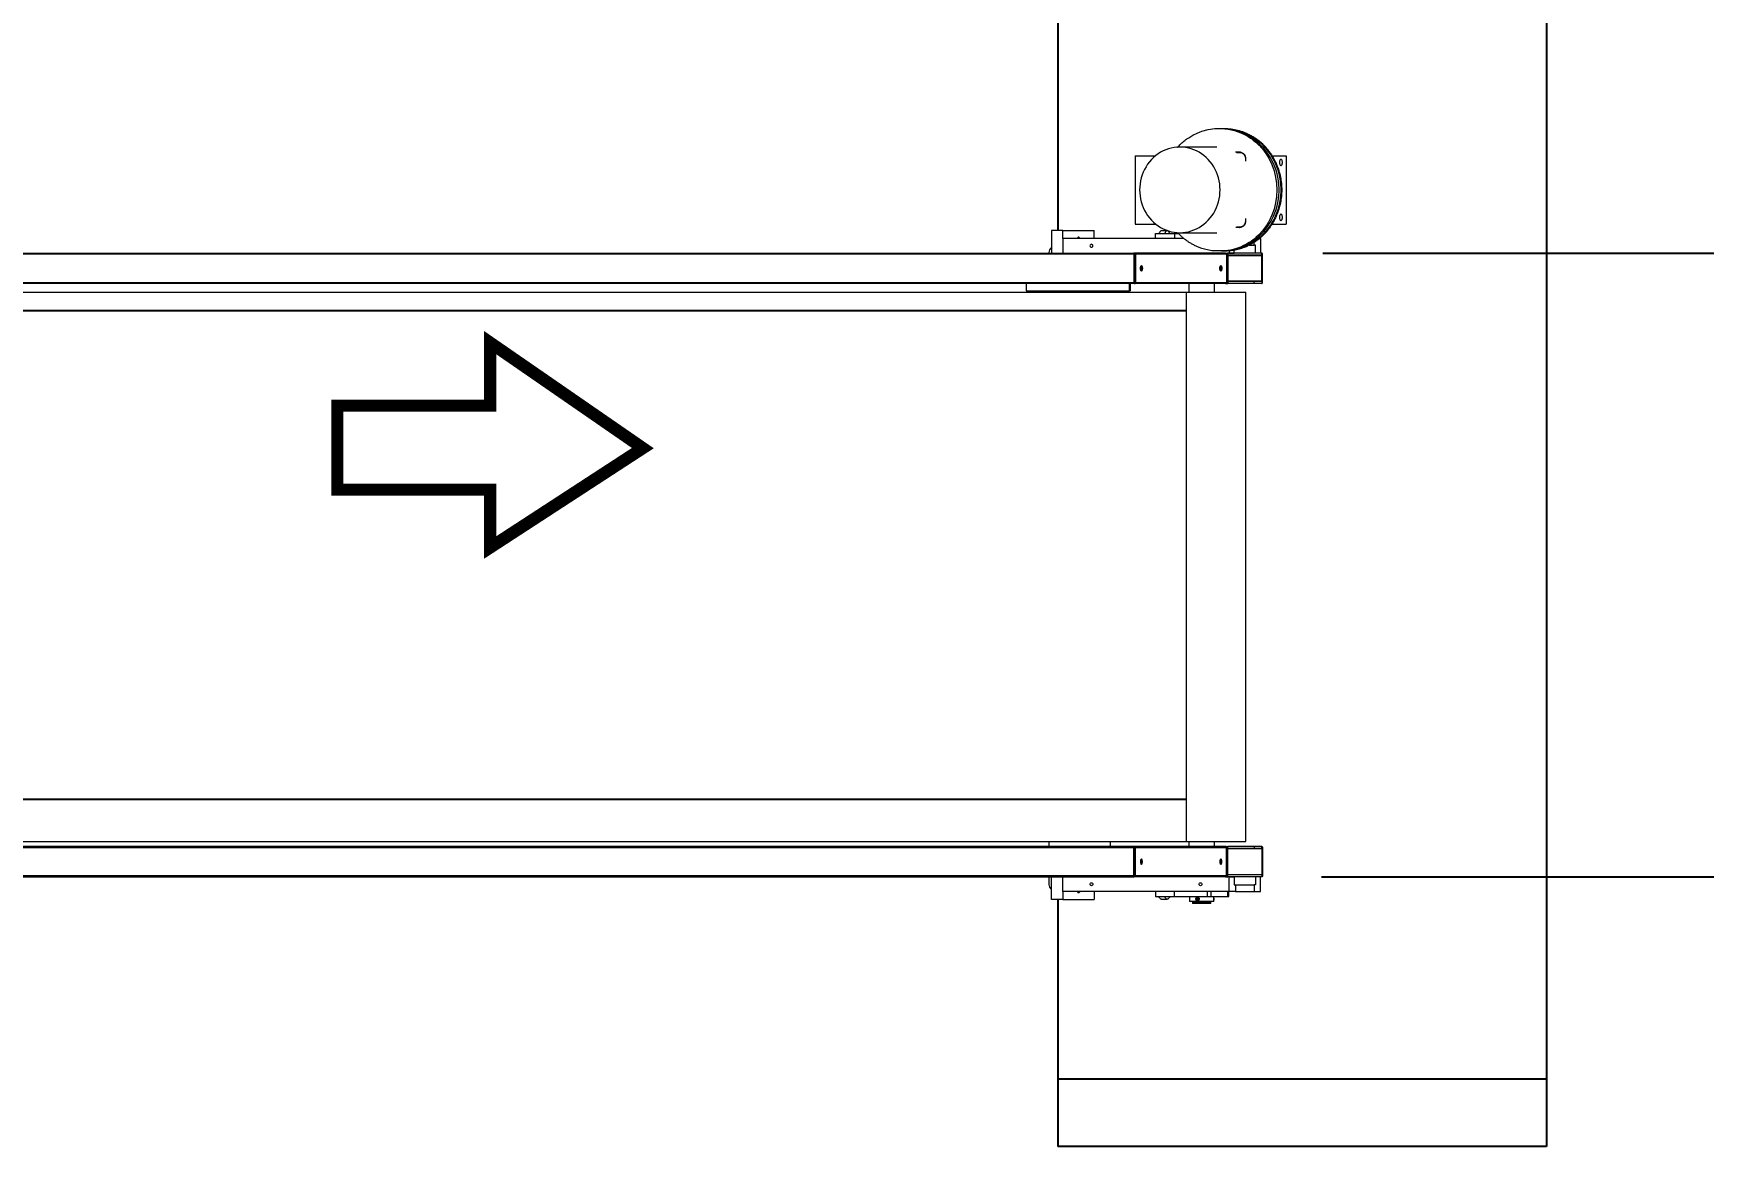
# Model space of a CAD drawing. Extents: x -2187 to 96136, y -11110 to 52208.
# Drawn here: x 56143 to 58876, y 19976 to 21799 of the extents above; entities that cross this region are included whole.
import ezdxf

# ---------------------------------------------------------------- set-up
doc = ezdxf.new("R2010")
doc.units = 0
doc.header["$LTSCALE"] = 1000
doc.header["$MEASUREMENT"] = 0
doc.linetypes.add('ACAD_ISO02W100', pattern=[15, 12, -3])
doc.layers.add('DIM_SYMB', color=3, linetype='Continuous')
doc.layers.add('设备型号', color=7, linetype='Continuous')
doc.styles.add('HZHT', font='hztxt_e.shx', dxfattribs={"width": 1.5, "bigfont": 'hztxt.shx'})
doc.dimstyles.new('75', dxfattribs={"dimscale": 100, "dimtxt": 3, "dimasz": 1, "dimexe": 1, "dimexo": 1, "dimgap": 0.2, "dimtad": 1, "dimdec": 0, "dimrnd": 10, "dimzin": 0, "dimdsep": 46, "dimtxsty": 'HZHT', "dimblk1": 'ARCHTICK', "dimblk2": 'ARCHTICK', "dimsah": 1, "dimcen": 1, "dimdle": 0.5, "dimclrd": 1, "dimclre": 1, "dimadec": 0, "dimazin": 0, "dimtfac": 1, "dimtdec": 0, "dimtix": 1, "dimtmove": 2, "dimatfit": 3, "dimfxl": 0, "dimtolj": 1, "dimtzin": 0, "dimarcsym": 0})

# ---------------------------------------------------------------- blocks, each defined once
blk = doc.blocks.new('_ArchTick')
at = {"color": 0, "linetype": 'ByBlock', "const_width": 0.4}
blk.add_lwpolyline([(-0.5, -0.5), (0.5, 0.5)], dxfattribs=at)
blk = doc.blocks.new('*D134')
at = {"color": 1, "linetype": 'ACAD_ISO02W100', "lineweight": -2, "ltscale": 750}
for p, q in [((60496, 20367.7), (60496, 21489.3)), ((58253.3, 21439.3), (60596, 21439.3)), ((58251, 20417.7), (60596, 20417.7))]:
    blk.add_line(p, q, dxfattribs=at)
at = {"layer": 'Defpoints', "color": 0, "linetype": 'ACAD_ISO02W100', "ltscale": 750}
for p in [(58153.3, 21439.3), (60496, 21439.3), (58151, 20417.7)]:
    blk.add_point(p, dxfattribs=at)
at = {"color": 1, "linetype": 'ACAD_ISO02W100', "lineweight": -2, "ltscale": 750, "xscale": 100, "yscale": 100, "zscale": 100}
for p, rotation in [((60496, 21439.3), 90), ((60496, 20417.7), 270)]:
    blk.add_blockref('_ArchTick', p, dxfattribs=dict(at, rotation=rotation))
at = {"color": 0, "linetype": 'ACAD_ISO02W100', "ltscale": 750, "insert": (60277.5, 20928.5), "char_height": 300, "attachment_point": 5, "rotation": 90, "style": 'HZHT'}
blk.add_mtext('\\A1;{\\fSimSun|b0|i0|c134|p2;1000}', dxfattribs=at)

msp = doc.modelspace()

# ---------------------------------------------------------------- linework, layer by layer
at = {"color": 7, "linetype": 'Continuous', "lineweight": 15}
for p, q in [((57945.716, 21598.784), (57945.716, 21486.784)), ((57945.716, 21598.784), (57979.517, 21598.784)), ((58079.635, 21612.867), (58019.112, 21612.867)), ((58169.781, 21598.784), (58193.08, 21598.784)), ((58193.08, 21598.784), (58193.08, 21486.784)), ((57945.716, 21486.784), (57979.517, 21486.784)), ((58169.868, 21486.784), (58193.08, 21486.784)), ((57827.657, 21476.284), (57808.863, 21476.284)), ((57808.863, 21476.284), (57808.863, 21439.284)), ((58025.491, 21463.284), (57827.407, 21463.284)), ((57827.407, 21463.284), (57827.407, 21439.284)), ((57827.657, 21463.284), (57827.657, 21476.284)), ((57827.657, 21476.284), (57878.618, 21476.284)), ((57878.618, 21463.284), (57878.618, 21476.284)), ((57979.478, 21463.284), (57979.478, 21471.284)), ((57979.478, 21471.284), (58010.609, 21471.284)), ((57998.451, 21475.784), (57989.054, 21475.784)), ((58010.609, 21471.284), (58010.609, 21463.284)), ((58010.609, 21471.284), (58017.018, 21471.284)), ((58019.112, 21472.702), (58079.661, 21472.702)), ((58149.561, 21463.284), (58150.981, 21463.284)), ((58150.981, 21463.284), (58150.981, 21439.284)), ((57943.866, 21437.384), (52014.186, 21437.384)), ((52014.699, 21439.284), (57944.14, 21439.284)), ((57804.855, 21440.184), (57804.855, 21439.284)), ((57944.379, 21437.384), (57943.866, 21437.384)), ((57943.866, 21437.384), (57943.866, 21391.184)), ((57944.14, 21439.284), (57944.14, 21438.359)), ((57945.046, 21439.284), (57944.14, 21439.284)), ((57945.046, 21437.784), (57944.192, 21437.784)), ((57944.379, 21391.184), (57944.379, 21437.384)), ((57945.046, 21439.284), (57945.046, 21437.784)), ((58093.752, 21439.284), (57945.046, 21439.284)), ((57945.285, 21437.384), (57946.695, 21437.384)), ((57945.285, 21391.184), (57945.285, 21437.384)), ((58095.674, 21437.384), (57946.695, 21437.384)), ((57946.695, 21437.384), (57946.695, 21391.184)), ((58093.752, 21439.284), (58097.728, 21439.284)), ((58095.674, 21437.384), (58095.674, 21391.184)), ((58096.429, 21435.484), (58096.429, 21389.284)), ((58097.591, 21435.484), (58096.429, 21435.484)), ((58097.591, 21435.484), (58097.591, 21389.284)), ((58097.728, 21439.284), (58097.728, 21435.884)), ((58153.272, 21439.284), (58097.728, 21439.284)), ((58153.272, 21435.884), (58097.728, 21435.884)), ((58099.918, 21442.784), (58099.918, 21439.284)), ((58099.918, 21439.284), (58107.785, 21439.284)), ((58107.785, 21439.284), (58107.785, 21443.831)), ((58132.686, 21452.284), (58140.72, 21452.284)), ((58140.72, 21452.284), (58140.72, 21456.845)), ((58143.114, 21452.284), (58140.72, 21452.284)), ((58143.114, 21439.284), (58143.114, 21452.284)), ((58150.981, 21439.284), (58143.114, 21439.284)), ((58153.272, 21435.884), (58153.272, 21439.284)), ((58154.572, 21435.484), (58153.409, 21435.484)), ((58153.409, 21393.084), (58153.409, 21435.484)), ((58154.572, 21393.084), (58154.572, 21435.484)), ((52014.186, 21391.184), (57943.866, 21391.184)), ((57944.804, 21389.284), (52014.526, 21389.284)), ((52073.454, 21375.484), (58030.207, 21375.484)), ((57767.436, 21389.284), (57767.436, 21377.684)), ((57767.436, 21377.684), (57936.581, 21377.684)), ((57804.855, 21377.684), (57804.855, 21375.484)), ((57904.855, 21377.684), (57904.855, 21375.484)), ((57936.581, 21377.684), (57936.581, 21389.284)), ((57938.291, 21377.684), (57936.581, 21377.684)), ((57938.291, 21377.684), (57938.291, 21389.284)), ((57943.866, 21391.184), (57944.379, 21391.184)), ((57944.804, 21390.784), (57944.804, 21389.284)), ((58093.993, 21389.284), (57944.804, 21389.284)), ((57946.695, 21391.184), (57945.285, 21391.184)), ((57946.695, 21391.184), (58095.674, 21391.184)), ((58030.207, 20475.484), (58030.207, 21375.484)), ((58030.207, 21375.484), (58126.833, 21375.484)), ((58033.833, 21389.284), (58033.833, 21375.484)), ((58075.833, 21375.484), (58075.833, 21389.284)), ((58093.993, 21389.284), (58096.429, 21389.284)), ((58096.429, 21389.284), (58097.591, 21389.284)), ((58140.891, 21392.684), (58097.591, 21392.684)), ((58140.891, 21389.284), (58097.591, 21389.284)), ((58126.833, 20475.484), (58126.833, 21375.484)), ((58140.891, 21389.284), (58140.891, 21392.684)), ((58153.272, 21392.684), (58140.891, 21392.684)), ((58153.272, 21389.284), (58140.891, 21389.284)), ((58153.272, 21392.684), (58153.272, 21389.284)), ((58153.409, 21393.084), (58154.572, 21393.084)), ((52073.454, 20475.484), (58030.207, 20475.484)), ((57804.855, 20475.484), (57804.855, 20467.684)), ((57904.855, 20475.484), (57904.855, 20467.684)), ((58030.207, 20475.484), (58126.833, 20475.484)), ((58033.833, 20475.484), (58033.833, 20467.684)), ((58075.833, 20467.684), (58075.833, 20475.484)), ((57944.804, 20467.684), (52055.097, 20467.684)), ((57943.866, 20465.784), (57944.379, 20465.784)), ((57943.866, 20419.584), (57943.866, 20465.784)), ((57944.379, 20465.784), (57944.379, 20419.584)), ((57944.804, 20466.184), (57944.804, 20467.684)), ((58093.993, 20467.684), (57944.804, 20467.684)), ((57946.695, 20465.784), (57945.285, 20465.784)), ((57945.285, 20465.784), (57945.285, 20419.584)), ((57946.695, 20465.784), (58095.674, 20465.784)), ((57946.695, 20419.584), (57946.695, 20465.784)), ((58093.993, 20467.684), (58096.429, 20467.684)), ((58095.674, 20419.584), (58095.674, 20465.784)), ((58096.429, 20421.484), (58096.429, 20467.684)), ((58096.429, 20467.684), (58097.591, 20467.684)), ((58097.591, 20421.484), (58097.591, 20467.684)), ((58140.891, 20467.684), (58097.591, 20467.684)), ((58140.891, 20464.284), (58097.591, 20464.284)), ((58140.891, 20467.684), (58140.891, 20464.284)), ((58153.272, 20467.684), (58140.891, 20467.684)), ((58153.272, 20464.284), (58140.891, 20464.284)), ((58153.272, 20464.284), (58153.272, 20467.684)), ((58153.409, 20463.884), (58154.572, 20463.884)), ((58153.409, 20463.884), (58153.409, 20421.484)), ((58154.572, 20463.884), (58154.572, 20421.484)), ((57944.379, 20419.584), (57943.866, 20419.584)), ((57945.046, 20419.184), (57944.192, 20419.184)), ((57945.046, 20417.684), (57945.046, 20419.184)), ((57945.285, 20419.584), (57946.695, 20419.584)), ((58095.674, 20419.584), (57946.695, 20419.584)), ((58097.591, 20421.484), (58096.429, 20421.484)), ((58097.728, 20417.684), (58097.728, 20421.084)), ((58153.272, 20421.084), (58097.728, 20421.084)), ((58153.272, 20421.084), (58153.272, 20417.684)), ((58154.572, 20421.484), (58153.409, 20421.484)), ((52265.097, 20417.684), (57944.14, 20417.684)), ((57804.855, 20417.684), (57804.855, 20405.184)), ((57808.863, 20380.684), (57808.863, 20417.684)), ((57827.407, 20393.684), (57827.407, 20417.684)), ((58099.918, 20393.684), (57827.407, 20393.684)), ((57827.657, 20393.684), (57827.657, 20380.684)), ((57878.618, 20393.684), (57878.618, 20380.684)), ((57944.14, 20417.684), (57944.14, 20418.609)), ((57945.046, 20417.684), (57944.14, 20417.684)), ((58093.752, 20417.684), (57945.046, 20417.684)), ((57979.478, 20393.684), (57979.478, 20385.684)), ((58010.609, 20385.684), (58010.609, 20393.684)), ((58064.171, 20385.684), (58064.171, 20393.684)), ((58070.601, 20385.684), (58070.601, 20393.684)), ((58093.752, 20417.684), (58097.728, 20417.684)), ((58153.272, 20417.684), (58097.728, 20417.684)), ((58097.833, 20385.684), (58097.833, 20393.684)), ((58099.057, 20385.684), (58099.057, 20393.684)), ((58099.918, 20393.684), (58099.918, 20417.684)), ((58099.918, 20417.684), (58107.785, 20417.684)), ((58110.179, 20393.684), (58099.918, 20393.684)), ((58107.785, 20417.684), (58107.785, 20404.684)), ((58107.785, 20404.684), (58110.179, 20404.684)), ((58110.179, 20404.684), (58110.179, 20393.684)), ((58110.179, 20404.684), (58140.72, 20404.684)), ((58110.179, 20393.684), (58140.72, 20393.684)), ((58140.72, 20404.684), (58140.72, 20393.684)), ((58143.114, 20404.684), (58140.72, 20404.684)), ((58140.72, 20393.684), (58150.981, 20393.684)), ((58143.114, 20417.684), (58143.114, 20404.684)), ((58150.981, 20417.684), (58143.114, 20417.684)), ((58150.981, 20393.684), (58150.981, 20417.684)), ((57827.657, 20380.684), (57808.863, 20380.684)), ((57827.657, 20380.684), (57878.618, 20380.684)), ((57979.478, 20385.684), (58010.609, 20385.684)), ((57989.054, 20381.184), (57998.451, 20381.184)), ((58010.609, 20385.684), (58064.171, 20385.684)), ((58034.833, 20385.684), (58034.833, 20377.484)), ((58073.627, 20377.484), (58034.833, 20377.484)), ((58039.833, 20376.184), (58039.833, 20374.184)), ((58069.833, 20376.184), (58039.833, 20376.184)), ((58069.833, 20374.184), (58039.833, 20374.184)), ((58040.833, 20377.484), (58040.833, 20376.184)), ((58040.833, 20377.484), (58040.833, 20376.184)), ((58047.049, 20381.484), (58046.365, 20381.484)), ((58047.049, 20381.484), (58047.863, 20382.984)), ((58047.863, 20379.984), (58047.049, 20381.484)), ((58064.171, 20385.684), (58070.601, 20385.684)), ((58068.833, 20376.184), (58068.833, 20377.484)), ((58068.833, 20376.184), (58068.833, 20377.484)), ((58069.833, 20374.184), (58069.833, 20376.184)), ((58070.601, 20385.684), (58097.833, 20385.684)), ((58074.833, 20377.484), (58073.627, 20377.484)), ((58074.833, 20377.484), (58074.833, 20385.684)), ((58097.833, 20385.684), (58099.057, 20385.684))]:
    msp.add_line(p, q, dxfattribs=at)
at = {"color": 8, "linetype": 'Continuous', "lineweight": 15}
for p, q in [((57944.379, 21437.384), (57945.285, 21437.384)), ((58095.674, 21435.484), (58096.429, 21435.484)), ((58097.591, 21435.484), (58153.409, 21435.484)), ((57945.285, 21391.184), (57944.379, 21391.184)), ((58153.409, 21393.084), (58097.591, 21393.084)), ((52055.097, 20465.784), (57943.866, 20465.784)), ((57945.285, 20465.784), (57944.379, 20465.784)), ((58153.409, 20463.884), (58097.591, 20463.884)), ((57943.866, 20419.584), (52265.097, 20419.584)), ((57944.379, 20419.584), (57945.285, 20419.584)), ((58095.674, 20421.484), (58096.429, 20421.484)), ((58097.591, 20421.484), (58153.409, 20421.484))]:
    msp.add_line(p, q, dxfattribs=at)
for p, q in [((58619.276, 20086.271), (57819.147, 20086.271)), ((58619.276, 19976.04), (57819.147, 19976.04))]:
    msp.add_line(p, q)
at = {"color": 7, "linetype": 'Continuous', "lineweight": 15, "flags": 128}
for points in [[(58015.43, 21612.592), (58015.784, 21612.989), (58016.28, 21613.536), (58017.772, 21615.13), (58019.277, 21616.666), (58020.804, 21618.15), (58022.359, 21619.592), (58023.95, 21620.996), (58025.585, 21622.37), (58027.273, 21623.721), (58029.075, 21625.09), (58029.674, 21625.53), (58030.753, 21626.317), (58033.589, 21628.256), (58036.81, 21630.26), (58040.293, 21632.239), (58047.616, 21635.805), (58055.213, 21638.709), (58065.668, 21641.504), (58076.368, 21643.026), (58087.168, 21643.25), (58097.922, 21642.172), (58108.483, 21639.81), (58118.712, 21636.204), (58124.927, 21633.32), (58130.842, 21630.042), (58132.985, 21628.721), (58134.97, 21627.419), (58136.763, 21626.164), (58137.923, 21625.321), (58138.459, 21624.927), (58138.854, 21624.632), (58139.246, 21624.336), (58143.699, 21620.718), (58148.604, 21616.101), (58149.227, 21615.46), (58149.848, 21614.809), (58150.467, 21614.147), (58151.084, 21613.472), (58151.702, 21612.785), (58152.41, 21611.978), (58153.071, 21611.214), (58154.245, 21609.842), (58156.955, 21606.404), (58159.767, 21602.447), (58165.16, 21593.588), (58169.712, 21584.098), (58173.311, 21574.14), (58175.911, 21563.825), (58177.477, 21553.269), (58177.988, 21542.592), (58177.438, 21531.917), (58175.835, 21521.368), (58173.197, 21511.063), (58169.562, 21501.12), (58166.921, 21495.375), (58163.949, 21489.821), (58160.68, 21484.503), (58157.285, 21479.62), (58154.001, 21475.442), (58152.821, 21474.074), (58152.158, 21473.313), (58151.819, 21472.927), (58151.569, 21472.646), (58147.569, 21468.442), (58143.415, 21464.61), (58142.645, 21463.954), (58141.865, 21463.305), (58141.072, 21462.661), (58140.267, 21462.023), (58139.448, 21461.389), (58138.613, 21460.758), (58137.622, 21460.031), (58136.443, 21459.18), (58134.624, 21457.919), (58132.609, 21456.612), (58128.14, 21453.966), (58123.331, 21451.457), (58118.374, 21449.225), (58110.244, 21446.286), (58101.887, 21444.131), (58093.375, 21442.784), (58093.375, 21442.784)], [(58087.516, 21442.784), (58093.083, 21442.96), (58098.631, 21443.486), (58104.139, 21444.361), (58109.589, 21445.582), (58114.961, 21447.144), (58120.237, 21449.042), (58125.398, 21451.27), (58130.426, 21453.819), (58135.303, 21456.68), (58140.012, 21459.844), (58144.537, 21463.299), (58148.862, 21467.033), (58152.971, 21471.034), (58156.85, 21475.286), (58160.486, 21479.776), (58163.865, 21484.486), (58166.977, 21489.402), (58169.809, 21494.505), (58172.352, 21499.778), (58174.597, 21505.202), (58176.536, 21510.757), (58178.163, 21516.426), (58179.471, 21522.186), (58180.456, 21528.02), (58181.115, 21533.905), (58181.444, 21539.821), (58181.444, 21545.748), (58181.115, 21551.664), (58180.456, 21557.549), (58179.471, 21563.382), (58178.163, 21569.143), (58176.536, 21574.811), (58174.597, 21580.367), (58172.352, 21585.791), (58169.809, 21591.064), (58166.977, 21596.167), (58163.865, 21601.082), (58160.486, 21605.793), (58156.85, 21610.283), (58152.971, 21614.535), (58148.862, 21618.535), (58144.537, 21622.27), (58140.012, 21625.725), (58135.303, 21628.889), (58130.426, 21631.75), (58125.398, 21634.299), (58120.237, 21636.526), (58114.961, 21638.424), (58109.589, 21639.987), (58104.139, 21641.207), (58098.631, 21642.082), (58093.083, 21642.609), (58087.516, 21642.784)], [(58090.937, 21442.784), (58096.503, 21442.96), (58102.051, 21443.486), (58107.559, 21444.361), (58113.009, 21445.582), (58118.381, 21447.144), (58123.657, 21449.042), (58128.818, 21451.27), (58133.846, 21453.819), (58138.723, 21456.68), (58143.432, 21459.844), (58147.957, 21463.299), (58152.282, 21467.033), (58156.391, 21471.034), (58160.27, 21475.286), (58163.906, 21479.776), (58167.285, 21484.486), (58170.397, 21489.402), (58173.229, 21494.505), (58175.772, 21499.778), (58178.017, 21505.202), (58179.956, 21510.757), (58181.583, 21516.426), (58182.891, 21522.186), (58183.876, 21528.02), (58184.535, 21533.905), (58184.865, 21539.821), (58184.865, 21545.748), (58184.535, 21551.664), (58183.876, 21557.549), (58182.891, 21563.382), (58181.583, 21569.143), (58179.956, 21574.811), (58178.017, 21580.367), (58175.772, 21585.791), (58173.229, 21591.064), (58170.397, 21596.167), (58167.285, 21601.082), (58163.906, 21605.793), (58160.27, 21610.283), (58156.391, 21614.535), (58152.282, 21618.535), (58147.957, 21622.27), (58143.432, 21625.725), (58138.723, 21628.889), (58133.846, 21631.75), (58128.818, 21634.299), (58123.657, 21636.526), (58118.381, 21638.424), (58113.009, 21639.987), (58107.559, 21641.207), (58102.051, 21642.082), (58096.503, 21642.609), (58090.937, 21642.784)], [(58019.112, 21472.702), (58023.811, 21472.881), (58028.485, 21473.415), (58033.111, 21474.304), (58037.666, 21475.541), (58042.127, 21477.121), (58046.47, 21479.035), (58050.674, 21481.275), (58054.717, 21483.827), (58058.578, 21486.681), (58062.239, 21489.82), (58065.68, 21493.229), (58068.883, 21496.89), (58071.833, 21500.786), (58074.514, 21504.895), (58076.913, 21509.197), (58079.017, 21513.671), (58080.816, 21518.293), (58082.301, 21523.04), (58083.463, 21527.887), (58084.298, 21532.811), (58084.801, 21537.785), (58084.968, 21542.784), (58084.801, 21547.784), (58084.298, 21552.758), (58083.463, 21557.681), (58082.301, 21562.529), (58080.816, 21567.276), (58079.017, 21571.898), (58076.913, 21576.371), (58074.514, 21580.674), (58071.833, 21584.783), (58068.883, 21588.678), (58065.68, 21592.34), (58062.239, 21595.749), (58058.578, 21598.888), (58054.717, 21601.741), (58050.674, 21604.294), (58046.47, 21606.533), (58042.127, 21608.448), (58037.666, 21610.028), (58033.111, 21611.265), (58028.485, 21612.153), (58023.811, 21612.688), (58019.112, 21612.867), (58014.414, 21612.688), (58009.74, 21612.153), (58005.114, 21611.265), (58000.559, 21610.028), (57996.098, 21608.448), (57991.755, 21606.533), (57987.551, 21604.294), (57983.508, 21601.741), (57979.647, 21598.888), (57975.986, 21595.749), (57972.545, 21592.34), (57969.342, 21588.678), (57966.392, 21584.783), (57963.711, 21580.674), (57961.312, 21576.371), (57959.208, 21571.898), (57957.409, 21567.276), (57955.924, 21562.529), (57954.762, 21557.681), (57953.927, 21552.758), (57953.424, 21547.784), (57953.257, 21542.784), (57953.424, 21537.785), (57953.927, 21532.811), (57954.762, 21527.887), (57955.924, 21523.04), (57957.409, 21518.293), (57959.208, 21513.671), (57961.312, 21509.197), (57963.711, 21504.895), (57966.392, 21500.786), (57969.342, 21496.89), (57972.545, 21493.229), (57975.986, 21489.82), (57979.647, 21486.681), (57983.508, 21483.827), (57987.551, 21481.275), (57991.755, 21479.035), (57996.098, 21477.121), (58000.559, 21475.541), (58005.114, 21474.304), (58009.74, 21473.415), (58014.414, 21472.881), (58019.112, 21472.702)], [(58184.529, 21582.284), (58184.042, 21582.472), (58183.589, 21583.021), (58183.199, 21583.895), (58182.9, 21585.034), (58182.712, 21586.361), (58182.648, 21587.784), (58182.712, 21589.208), (58182.9, 21590.534), (58183.199, 21591.673), (58183.589, 21592.547), (58184.042, 21593.097), (58184.529, 21593.284), (58185.016, 21593.097), (58185.47, 21592.547), (58185.859, 21591.673), (58186.158, 21590.534), (58186.346, 21589.208), (58186.41, 21587.784), (58186.346, 21586.361), (58186.158, 21585.034), (58185.859, 21583.895), (58185.47, 21583.021), (58185.016, 21582.472), (58184.529, 21582.284)], [(58184.529, 21492.284), (58184.042, 21492.472), (58183.589, 21493.021), (58183.199, 21493.895), (58182.9, 21495.034), (58182.712, 21496.361), (58182.648, 21497.784), (58182.712, 21499.208), (58182.9, 21500.534), (58183.199, 21501.673), (58183.589, 21502.547), (58184.042, 21503.097), (58184.529, 21503.284), (58185.016, 21503.097), (58185.47, 21502.547), (58185.859, 21501.673), (58186.158, 21500.534), (58186.346, 21499.208), (58186.41, 21497.784), (58186.346, 21496.361), (58186.158, 21495.034), (58185.859, 21493.895), (58185.47, 21493.021), (58185.016, 21492.472), (58184.529, 21492.284)], [(57855.005, 21463.284), (57854.625, 21464.199), (57854.118, 21464.984), (57853.566, 21465.432), (57852.994, 21465.523), (57852.428, 21465.252), (57851.896, 21464.632), (57851.421, 21463.691), (57851.27, 21463.284)], [(57989.054, 21475.784), (57988.156, 21475.597), (57987.275, 21475.038), (57986.431, 21474.12), (57985.64, 21472.86), (57984.918, 21471.284)], [(58002.587, 21471.284), (58001.865, 21472.86), (58001.074, 21474.12), (58000.23, 21475.038), (57999.35, 21475.597), (57998.451, 21475.784), (57997.553, 21475.597), (57996.672, 21475.038), (57995.828, 21474.12), (57995.037, 21472.86), (57994.315, 21471.284)], [(57874.392, 21448.784), (57875.291, 21448.975), (57876.053, 21449.517), (57876.562, 21450.328), (57876.741, 21451.284), (57876.562, 21452.241), (57876.053, 21453.052), (57875.291, 21453.594), (57874.392, 21453.784), (57873.493, 21453.594), (57872.731, 21453.052), (57872.222, 21452.241), (57872.043, 21451.284), (57872.222, 21450.328), (57872.731, 21449.517), (57873.493, 21448.975), (57874.392, 21448.784)], [(58097.728, 21439.284), (58097.475, 21439.211), (58097.231, 21438.995), (58097.006, 21438.644), (58096.809, 21438.171), (58096.648, 21437.595), (58096.528, 21436.939), (58096.454, 21436.226), (58096.429, 21435.484)], [(58097.728, 21435.884), (58097.702, 21435.877), (58097.676, 21435.854), (58097.652, 21435.817), (58097.632, 21435.767), (58097.615, 21435.707), (58097.602, 21435.637), (58097.594, 21435.562), (58097.591, 21435.484)], [(58154.572, 21435.484), (58154.547, 21436.226), (58154.473, 21436.939), (58154.353, 21437.595), (58154.191, 21438.171), (58153.994, 21438.644), (58153.77, 21438.995), (58153.526, 21439.211), (58153.272, 21439.284)], [(58153.409, 21435.484), (58153.407, 21435.562), (58153.399, 21435.637), (58153.386, 21435.707), (58153.369, 21435.767), (58153.348, 21435.817), (58153.325, 21435.854), (58153.299, 21435.877), (58153.272, 21435.884)], [(57956.2, 21418.784), (57956.634, 21418.602), (57957.032, 21418.07), (57957.364, 21417.231), (57957.6, 21416.154), (57957.724, 21414.925), (57957.724, 21413.644), (57957.6, 21412.415), (57957.364, 21411.337), (57957.032, 21410.499), (57956.634, 21409.967), (57956.2, 21409.784), (57955.767, 21409.967), (57955.368, 21410.499), (57955.037, 21411.337), (57954.8, 21412.415), (57954.677, 21413.644), (57954.677, 21414.925), (57954.8, 21416.154), (57955.037, 21417.231), (57955.368, 21418.07), (57955.767, 21418.602), (57956.2, 21418.784)], [(58086.168, 21418.784), (58086.602, 21418.602), (58087, 21418.07), (58087.331, 21417.231), (58087.568, 21416.154), (58087.691, 21414.925), (58087.691, 21413.644), (58087.568, 21412.415), (58087.331, 21411.337), (58087, 21410.499), (58086.602, 21409.967), (58086.168, 21409.784), (58085.734, 21409.967), (58085.336, 21410.499), (58085.005, 21411.337), (58084.768, 21412.415), (58084.645, 21413.644), (58084.645, 21414.925), (58084.768, 21416.154), (58085.005, 21417.231), (58085.336, 21418.07), (58085.734, 21418.602), (58086.168, 21418.784)], [(58153.272, 21392.684), (58153.299, 21392.692), (58153.325, 21392.715), (58153.348, 21392.752), (58153.369, 21392.801), (58153.386, 21392.862), (58153.399, 21392.931), (58153.407, 21393.006), (58153.409, 21393.084)], [(58153.272, 21389.284), (58153.526, 21389.357), (58153.77, 21389.574), (58153.994, 21389.925), (58154.191, 21390.397), (58154.353, 21390.973), (58154.473, 21391.63), (58154.547, 21392.343), (58154.572, 21393.084)], [(57956.2, 20438.184), (57956.634, 20438.367), (57957.032, 20438.899), (57957.364, 20439.737), (57957.6, 20440.815), (57957.724, 20442.044), (57957.724, 20443.325), (57957.6, 20444.554), (57957.364, 20445.631), (57957.032, 20446.47), (57956.634, 20447.002), (57956.2, 20447.184), (57955.767, 20447.002), (57955.368, 20446.47), (57955.037, 20445.631), (57954.8, 20444.554), (57954.677, 20443.325), (57954.677, 20442.044), (57954.8, 20440.815), (57955.037, 20439.737), (57955.368, 20438.899), (57955.767, 20438.367), (57956.2, 20438.184)], [(58086.168, 20438.184), (58086.602, 20438.367), (58087, 20438.899), (58087.331, 20439.737), (58087.568, 20440.815), (58087.691, 20442.044), (58087.691, 20443.325), (58087.568, 20444.554), (58087.331, 20445.631), (58087, 20446.47), (58086.602, 20447.002), (58086.168, 20447.184), (58085.734, 20447.002), (58085.336, 20446.47), (58085.005, 20445.631), (58084.768, 20444.554), (58084.645, 20443.325), (58084.645, 20442.044), (58084.768, 20440.815), (58085.005, 20439.737), (58085.336, 20438.899), (58085.734, 20438.367), (58086.168, 20438.184)], [(58153.272, 20467.684), (58153.526, 20467.611), (58153.77, 20467.395), (58153.994, 20467.044), (58154.191, 20466.571), (58154.353, 20465.995), (58154.473, 20465.339), (58154.547, 20464.626), (58154.572, 20463.884)], [(58153.272, 20464.284), (58153.299, 20464.277), (58153.325, 20464.254), (58153.348, 20464.217), (58153.369, 20464.167), (58153.386, 20464.107), (58153.399, 20464.037), (58153.407, 20463.962), (58153.409, 20463.884)], [(58097.728, 20417.684), (58097.475, 20417.757), (58097.231, 20417.974), (58097.006, 20418.325), (58096.809, 20418.797), (58096.648, 20419.373), (58096.528, 20420.03), (58096.454, 20420.743), (58096.429, 20421.484)], [(58097.728, 20421.084), (58097.702, 20421.092), (58097.676, 20421.115), (58097.652, 20421.152), (58097.632, 20421.201), (58097.615, 20421.262), (58097.602, 20421.331), (58097.594, 20421.406), (58097.591, 20421.484)], [(58153.409, 20421.484), (58153.407, 20421.406), (58153.399, 20421.331), (58153.386, 20421.262), (58153.369, 20421.201), (58153.348, 20421.152), (58153.325, 20421.115), (58153.299, 20421.092), (58153.272, 20421.084)], [(58154.572, 20421.484), (58154.547, 20420.743), (58154.473, 20420.03), (58154.353, 20419.373), (58154.191, 20418.797), (58153.994, 20418.325), (58153.77, 20417.974), (58153.526, 20417.757), (58153.272, 20417.684)], [(57855.005, 20393.684), (57854.625, 20392.77), (57854.118, 20391.985), (57853.566, 20391.536), (57852.994, 20391.446), (57852.428, 20391.717), (57851.896, 20392.337), (57851.421, 20393.278), (57851.27, 20393.684)], [(57874.392, 20408.184), (57875.291, 20407.994), (57876.053, 20407.452), (57876.562, 20406.641), (57876.741, 20405.684), (57876.562, 20404.728), (57876.053, 20403.917), (57875.291, 20403.375), (57874.392, 20403.184), (57873.493, 20403.375), (57872.731, 20403.917), (57872.222, 20404.728), (57872.043, 20405.684), (57872.222, 20406.641), (57872.731, 20407.452), (57873.493, 20407.994), (57874.392, 20408.184)], [(58052.934, 20408.184), (58053.833, 20407.994), (58054.595, 20407.452), (58055.104, 20406.641), (58055.283, 20405.684), (58055.104, 20404.728), (58054.595, 20403.917), (58053.833, 20403.375), (58052.934, 20403.184), (58052.035, 20403.375), (58051.272, 20403.917), (58050.763, 20404.728), (58050.584, 20405.684), (58050.763, 20406.641), (58051.272, 20407.452), (58052.035, 20407.994), (58052.934, 20408.184)], [(57989.054, 20381.184), (57988.156, 20381.372), (57987.275, 20381.93), (57986.431, 20382.849), (57985.64, 20384.109), (57984.918, 20385.684)], [(58002.587, 20385.684), (58001.865, 20384.109), (58001.074, 20382.849), (58000.23, 20381.93), (57999.35, 20381.372), (57998.451, 20381.184), (57997.553, 20381.372), (57996.672, 20381.93), (57995.828, 20382.849), (57995.037, 20384.109), (57994.315, 20385.684)], [(58047.992, 20383.871), (58047.134, 20383.689), (58046.407, 20383.172), (58045.921, 20382.398), (58045.75, 20381.484), (58045.921, 20380.571), (58046.407, 20379.797), (58047.134, 20379.279), (58047.992, 20379.098), (58048.851, 20379.279), (58049.578, 20379.797), (58050.064, 20380.571), (58050.235, 20381.484), (58050.064, 20382.398), (58049.578, 20383.172), (58048.851, 20383.689), (58047.992, 20383.871)], [(58074.833, 20383.107), (58074.912, 20382.398), (58074.943, 20381.484)], [(58074.943, 20381.484), (58074.912, 20380.571), (58074.833, 20379.861)]]:
    msp.add_lwpolyline(points, dxfattribs=at)
at = {"color": 7, "linetype": 'Continuous', "lineweight": 15}
for centre, radius, start, end in [((57814.855, 21440.184), 10, 126.811618, 180), ((57947.256, 21414.295), 9.162, 333.940159, 25.513014), ((58077.224, 21414.295), 9.162, 333.940159, 25.513014), ((57947.287, 20442.684), 9.131, 334.016454, 25.983546), ((58077.255, 20442.684), 9.131, 334.016451, 25.983549), ((57814.855, 20405.184), 10, 180, 233.188382), ((58048.119, 20381.503), 1.754, 122.413149, 180.624374), ((58048.119, 20381.465), 1.754, 179.375626, 237.586851), ((58047.992, 20381.671), 1.545, 58.214479, 121.785521), ((58047.992, 20381.298), 1.545, 238.214479, 301.785521), ((58047.866, 20381.503), 1.754, 359.375626, 57.586851), ((58047.866, 20381.465), 1.754, 302.413149, 0.624374)]:
    msp.add_arc(centre, radius, start, end, dxfattribs=at)
for points, knots in [([(58088.506, 21643.116), (58090.66, 21643.202), (58096.415, 21643.434), (58105.746, 21642.351), (58116.32, 21640.03), (58125.301, 21636.85), (58132.696, 21633.411), (58137.397, 21630.797), (58140.699, 21628.756), (58142.669, 21627.466), (58144.3, 21626.316), (58145.45, 21625.473), (58146.145, 21624.962), (58146.584, 21624.633), (58148.363, 21623.285), (58151.706, 21620.564), (58154.963, 21617.501), (58156.957, 21615.46), (58157.58, 21614.808), (58158.202, 21614.146), (58158.823, 21613.471), (58159.476, 21612.749), (58160.14, 21611.995), (58160.991, 21611.013), (58162.565, 21609.203), (58164.842, 21606.303), (58168.632, 21600.981), (58173.121, 21593.653), (58177.68, 21584.17), (58181.293, 21574.195), (58183.903, 21563.862), (58185.473, 21553.287), (58185.988, 21542.592), (58185.435, 21531.898), (58183.827, 21521.33), (58181.179, 21511.008), (58178.016, 21502.372), (58174.777, 21495.345), (58171.801, 21489.796), (58168.557, 21484.546), (58165.215, 21479.752), (58162.53, 21476.313), (58160.744, 21474.275), (58160.012, 21473.437), (58159.592, 21472.961), (58158.099, 21471.292), (58155.365, 21468.426), (58152.309, 21465.61), (58150.366, 21463.952), (58149.586, 21463.302), (58148.795, 21462.658), (58147.992, 21462.019), (58147.174, 21461.385), (58146.297, 21460.719), (58145.297, 21459.985), (58143.979, 21459.029), (58142.324, 21457.872), (58139.584, 21456.095), (58135.853, 21453.884), (58131.117, 21451.405), (58125.19, 21448.731), (58118.064, 21446.163), (58109.708, 21443.958), (58104.019, 21443.176), (58101.173, 21442.784)], [0, 0, 0, 0, 0.02228494, 0.05952756, 0.09673308, 0.1338753, 0.15723946, 0.1802183, 0.18874912, 0.19678122, 0.2041724, 0.20900954, 0.21125536, 0.21291809, 0.21457022, 0.23387788, 0.25646875, 0.25945994, 0.26246878, 0.26549907, 0.26855458, 0.27163909, 0.27522176, 0.2785906, 0.28461418, 0.29916798, 0.31525823, 0.34947844, 0.38401363, 0.4185909, 0.45320047, 0.48783235, 0.52247559, 0.5571188, 0.59175058, 0.62635998, 0.66093698, 0.68166948, 0.70238498, 0.72298907, 0.74268435, 0.76035225, 0.76637566, 0.76974448, 0.77145809, 0.77271298, 0.792122, 0.81108574, 0.81448544, 0.81789977, 0.82133411, 0.82479387, 0.82828444, 0.83181131, 0.83595622, 0.84086322, 0.84834043, 0.85646763, 0.87408603, 0.89254342, 0.91109008, 0.94068742, 0.97032836, 1, 1, 1, 1]), ([(58092.852, 21642.68), (58093.392, 21642.709), (58094.367, 21642.762), (58095.336, 21642.638), (58095.77, 21642.582)], [0, 0, 0, 0, 0.553097191, 1, 1, 1, 1]), ([(58128.835, 21634.249), (58129.464, 21633.965), (58131.725, 21632.942), (58135.415, 21630.915), (58139.111, 21628.692), (58141.816, 21626.898), (58143.45, 21625.73), (58144.797, 21624.729), (58145.876, 21623.917), (58146.874, 21623.14), (58147.809, 21622.393), (58148.726, 21621.642), (58149.627, 21620.884), (58151.634, 21619.155), (58154.701, 21616.317), (58157.42, 21613.485), (58158.906, 21611.837), (58159.325, 21611.365), (58160.056, 21610.536), (58161.835, 21608.522), (58164.509, 21605.118), (58167.836, 21600.366), (58171.066, 21595.151), (58174.026, 21589.635), (58177.245, 21582.644), (58180.382, 21574.046), (58182.996, 21563.767), (58184.569, 21553.241), (58185.084, 21542.593), (58184.53, 21531.947), (58182.92, 21521.427), (58180.269, 21511.159), (58177.02, 21502.354), (58173.555, 21494.966), (58170.19, 21488.903), (58166.817, 21483.691), (58163.68, 21479.377), (58161.393, 21476.527), (58159.812, 21474.752), (58158.9, 21473.724), (58158.119, 21472.862), (58157.295, 21471.977), (58156.502, 21471.145), (58155.707, 21470.331), (58154.909, 21469.532), (58153.121, 21467.784), (58150.15, 21465.067), (58147.202, 21462.664), (58145.437, 21461.321), (58145.002, 21460.992), (58144.235, 21460.425), (58142.926, 21459.457), (58141.023, 21458.131), (58138.743, 21456.661), (58136.279, 21455.173), (58133.682, 21453.711), (58131, 21452.309), (58128.262, 21450.993), (58123.111, 21448.722), (58115.353, 21446.032), (58106.221, 21443.86), (58100.48, 21443.417), (58098.31, 21443.249)], [0, 0, 0, 0, 0.00824105, 0.02962577, 0.05003186, 0.05943083, 0.06805929, 0.07377066, 0.07924889, 0.0839971, 0.0886909, 0.09334025, 0.09795504, 0.10254511, 0.12448506, 0.14694585, 0.14839732, 0.1503784, 0.15429867, 0.16128033, 0.18170839, 0.20453341, 0.22842, 0.25243939, 0.2764853, 0.31659917, 0.35676113, 0.39695557, 0.43716628, 0.47737698, 0.51757142, 0.55773338, 0.59784725, 0.62456232, 0.65124442, 0.67758801, 0.69622932, 0.71305102, 0.72003268, 0.72395295, 0.72907338, 0.73359869, 0.73807313, 0.74250574, 0.74690555, 0.7512814, 0.77178996, 0.79412855, 0.7960402, 0.79796389, 0.80056133, 0.80730428, 0.81718535, 0.82798762, 0.83945975, 0.85135025, 0.86340976, 0.87549348, 0.8875865, 0.93063545, 0.97377066, 1, 1, 1, 1]), ([(58127.258, 21589.8), (58127.273, 21590.5), (58127.298, 21591.62), (58127.336, 21592.981), (58127.359, 21593.873), (58127.243, 21595.123), (58126.884, 21596.909), (58125.928, 21599.095), (58124.547, 21601.037), (58122.794, 21602.608), (58120.785, 21603.731), (58119.157, 21604.2), (58118.024, 21604.361), (58117.296, 21604.42), (58116.249, 21604.386), (58114.898, 21604.361), (58112.781, 21604.317), (58111.155, 21604.293), (58110.061, 21604.277)], [0, 0, 0, 0, 0.074413391, 0.119084524, 0.144737454, 0.169224622, 0.252384161, 0.337323062, 0.423197414, 0.509240515, 0.59456131, 0.678328796, 0.699001423, 0.724301791, 0.761479462, 0.816608445, 0.876502734, 1, 1, 1, 1]), ([(58126.981, 21590.654), (58126.981, 21591.069), (58126.982, 21591.903), (58126.981, 21592.974), (58126.98, 21593.839), (58126.919, 21595.007), (58126.594, 21596.661), (58125.732, 21598.694), (58124.454, 21600.499), (58122.822, 21601.95), (58120.95, 21602.976), (58119.433, 21603.386), (58118.382, 21603.52), (58117.685, 21603.552), (58116.67, 21603.547), (58115.33, 21603.549), (58113.624, 21603.549), (58112.406, 21603.549), (58111.717, 21603.549)], [0, 0, 0, 0, 0.05020764, 0.10084754, 0.12938352, 0.15477099, 0.24223244, 0.33169631, 0.42231733, 0.51305294, 0.60293022, 0.69096936, 0.7126631, 0.73900926, 0.78064258, 0.84329595, 0.91138592, 1, 1, 1, 1]), ([(58172.345, 21577.142), (58172.329, 21577.188), (58172.298, 21577.279), (58172.266, 21577.371), (58172.251, 21577.417)], [0, 0, 0, 0, 0.499996521, 1, 1, 1, 1]), ([(58110.543, 21481.553), (58111.008, 21481.546), (58112.182, 21481.528), (58114.006, 21481.492), (58115.823, 21481.467), (58117.163, 21481.41), (58118.021, 21481.476), (58119.153, 21481.636), (58120.781, 21482.102), (58122.79, 21483.223), (58124.545, 21484.79), (58125.928, 21486.731), (58126.887, 21488.916), (58127.248, 21490.701), (58127.367, 21491.952), (58127.343, 21492.845), (58127.308, 21494.098), (58127.283, 21495.11), (58127.269, 21495.702)], [0, 0, 0, 0, 0.05415729, 0.13650623, 0.21185723, 0.26540086, 0.2914473, 0.31273295, 0.39899708, 0.48688219, 0.5755336, 0.6640339, 0.75159387, 0.83734394, 0.86260158, 0.88904783, 0.93509426, 1, 1, 1, 1]), ([(58112.19, 21482.276), (58112.255, 21482.276), (58113.026, 21482.276), (58114.443, 21482.275), (58116.25, 21482.281), (58117.555, 21482.268), (58118.382, 21482.305), (58119.433, 21482.439), (58120.95, 21482.849), (58122.822, 21483.875), (58124.454, 21485.326), (58125.732, 21487.131), (58126.594, 21489.164), (58126.919, 21490.818), (58126.98, 21491.987), (58126.981, 21492.852), (58126.982, 21493.819), (58126.981, 21494.55), (58126.981, 21494.862)], [0, 0, 0, 0, 0.00865913, 0.10256488, 0.18848461, 0.24888069, 0.2761193, 0.29854789, 0.38956926, 0.48249104, 0.57630022, 0.66999093, 0.7624853, 0.85290941, 0.87915685, 0.90865946, 0.96101473, 1, 1, 1, 1]), ([(58172.132, 21507.813), (58172.148, 21507.858), (58172.179, 21507.948), (58172.21, 21508.037), (58172.226, 21508.082)], [0, 0, 0, 0, 0.50000304, 1, 1, 1, 1]), ([(58073.872, 21442.784), (58070.656, 21443.239), (58064.229, 21444.146), (58056.129, 21446.454), (58049.514, 21448.905), (58044.303, 21451.22), (58039.3, 21453.822), (58034.676, 21456.568), (58031.414, 21458.754), (58029.538, 21460.146), (58028.568, 21460.861), (58027.578, 21461.613), (58026.419, 21462.525), (58025.302, 21463.433), (58023.131, 21465.257), (58019.971, 21468.139), (58017.159, 21471.049), (58015.721, 21472.651), (58015.568, 21472.821)], [0, 0, 0, 0, 0.14703312, 0.29389301, 0.37939907, 0.46480077, 0.54997615, 0.63202657, 0.70509168, 0.72489047, 0.73591516, 0.75864108, 0.78013921, 0.80137764, 0.82242177, 0.90570826, 0.98997691, 1, 1, 1, 1]), ([(57944.261, 21437.606), (57944.236, 21437.666), (57944.182, 21437.792), (57944.141, 21438.001), (57944.124, 21438.207), (57944.134, 21438.307), (57944.14, 21438.359)], [0, 0, 0, 0, 0.21041564, 0.44511769, 0.70748138, 1, 1, 1, 1]), ([(57944.26, 21437.608), (57944.271, 21437.585), (57944.303, 21437.521), (57944.349, 21437.438), (57944.379, 21437.384)], [0, 0, 0, 0, 0.35292055, 1, 1, 1, 1]), ([(58093.375, 21442.784), (58090.092, 21442.784), (58083.521, 21442.784), (58077.09, 21442.784), (58073.872, 21442.784)], [0, 0, 0, 0, 0.49961042, 1, 1, 1, 1]), ([(58101.173, 21442.784), (58100.178, 21442.784), (58098.188, 21442.784), (58095.698, 21442.784), (58094.23, 21442.784), (58093.725, 21442.784)], [0, 0, 0, 0, 0.395932287, 0.791903689, 1, 1, 1, 1]), ([(57944.14, 20418.609), (57944.134, 20418.662), (57944.124, 20418.762), (57944.141, 20418.968), (57944.182, 20419.177), (57944.236, 20419.303), (57944.261, 20419.362)], [0, 0, 0, 0, 0.29251862, 0.55488231, 0.78958436, 1, 1, 1, 1]), ([(57944.26, 20419.36), (57944.271, 20419.383), (57944.303, 20419.448), (57944.349, 20419.531), (57944.379, 20419.584)], [0, 0, 0, 0, 0.35292055, 1, 1, 1, 1]), ([(58047.992, 20378.484), (58048.274, 20378.514), (58048.834, 20378.574), (58049.6, 20379.032), (58050.222, 20379.716), (58050.632, 20380.621), (58050.746, 20381.659), (58050.518, 20382.705), (58049.965, 20383.609), (58049.176, 20384.239), (58048.472, 20384.462), (58047.803, 20384.501), (58047.16, 20384.381), (58046.431, 20383.94), (58045.853, 20383.251), (58045.482, 20382.348), (58045.379, 20381.309), (58045.584, 20380.264), (58046.09, 20379.359), (58046.831, 20378.732), (58047.515, 20378.502), (58047.903, 20378.488), (58047.992, 20378.484)], [0, 0, 0, 0, 0.0490944, 0.09731466, 0.14793058, 0.20201966, 0.25902198, 0.31741452, 0.37559364, 0.43174529, 0.48418792, 0.5, 0.5490944, 0.59731466, 0.64793058, 0.70201966, 0.75902198, 0.81741452, 0.87559364, 0.93174529, 0.98418792, 1, 1, 1, 1]), ([(58046.365, 20381.484), (58046.534, 20381.752), (58046.851, 20382.254), (58047.074, 20382.752), (58047.179, 20382.984)], [0, 0, 0, 0, 0.53474673, 1, 1, 1, 1]), ([(58047.179, 20379.984), (58047.057, 20380.252), (58046.83, 20380.754), (58046.512, 20381.252), (58046.365, 20381.484)], [0, 0, 0, 0, 0.53474673, 1, 1, 1, 1]), ([(58048.806, 20382.984), (58048.976, 20382.716), (58049.292, 20382.215), (58049.516, 20381.716), (58049.62, 20381.484)], [0, 0, 0, 0, 0.53474673, 1, 1, 1, 1]), ([(58049.62, 20381.484), (58049.498, 20381.216), (58049.271, 20380.715), (58048.954, 20380.216), (58048.806, 20379.984)], [0, 0, 0, 0, 0.534746729, 1, 1, 1, 1])]:
    msp.add_open_spline(points, degree=3, knots=knots, dxfattribs=at)
for points in [[(57944.14, 21439.284), (57944.086, 21439.256), (57943.978, 21439.199), (57943.857, 21438.759), (57943.801, 21438.131), (57943.844, 21437.633), (57943.866, 21437.384)], [(57946.695, 21437.384), (57946.679, 21437.633), (57946.648, 21438.131), (57946.27, 21438.759), (57945.714, 21439.199), (57945.269, 21439.256), (57945.046, 21439.284)], [(57945.285, 21437.384), (57945.291, 21437.437), (57945.302, 21437.542), (57945.25, 21437.674), (57945.16, 21437.766), (57945.084, 21437.778), (57945.046, 21437.784)], [(58093.752, 21439.284), (58093.997, 21439.256), (58094.488, 21439.199), (58095.112, 21438.759), (58095.559, 21438.131), (58095.636, 21437.633), (58095.674, 21437.384)], [(57943.866, 21391.184), (57943.9, 21390.935), (57943.967, 21390.437), (57944.19, 21389.809), (57944.477, 21389.37), (57944.695, 21389.313), (57944.804, 21389.284)], [(57944.379, 21391.184), (57944.405, 21391.132), (57944.457, 21391.027), (57944.561, 21390.895), (57944.678, 21390.802), (57944.762, 21390.79), (57944.804, 21390.784)], [(57944.804, 21389.284), (57945.047, 21389.313), (57945.532, 21389.37), (57946.149, 21389.809), (57946.588, 21390.437), (57946.659, 21390.935), (57946.695, 21391.184)], [(57944.804, 21390.784), (57944.862, 21390.79), (57944.978, 21390.802), (57945.129, 21390.895), (57945.242, 21391.027), (57945.271, 21391.132), (57945.285, 21391.184)], [(58095.674, 21391.184), (58095.656, 21390.935), (58095.619, 21390.437), (58095.233, 21389.809), (58094.669, 21389.37), (58094.219, 21389.313), (58093.993, 21389.284)], [(57943.866, 20465.784), (57943.9, 20466.033), (57943.967, 20466.531), (57944.19, 20467.159), (57944.477, 20467.599), (57944.695, 20467.656), (57944.804, 20467.684)], [(57944.379, 20465.784), (57944.405, 20465.837), (57944.457, 20465.942), (57944.561, 20466.074), (57944.678, 20466.166), (57944.762, 20466.178), (57944.804, 20466.184)], [(57944.804, 20467.684), (57945.047, 20467.656), (57945.532, 20467.599), (57946.149, 20467.159), (57946.588, 20466.531), (57946.659, 20466.033), (57946.695, 20465.784)], [(57944.804, 20466.184), (57944.862, 20466.178), (57944.978, 20466.166), (57945.129, 20466.074), (57945.242, 20465.942), (57945.271, 20465.837), (57945.285, 20465.784)], [(58095.674, 20465.784), (58095.656, 20466.033), (58095.619, 20466.531), (58095.233, 20467.159), (58094.669, 20467.599), (58094.219, 20467.656), (58093.993, 20467.684)], [(57944.14, 20417.684), (57944.086, 20417.713), (57943.978, 20417.77), (57943.857, 20418.209), (57943.801, 20418.837), (57943.844, 20419.335), (57943.866, 20419.584)], [(57946.695, 20419.584), (57946.679, 20419.335), (57946.648, 20418.837), (57946.27, 20418.209), (57945.714, 20417.77), (57945.269, 20417.713), (57945.046, 20417.684)], [(57945.285, 20419.584), (57945.291, 20419.532), (57945.302, 20419.427), (57945.25, 20419.295), (57945.16, 20419.202), (57945.084, 20419.19), (57945.046, 20419.184)], [(58093.752, 20417.684), (58093.997, 20417.713), (58094.488, 20417.77), (58095.112, 20418.209), (58095.559, 20418.837), (58095.636, 20419.335), (58095.674, 20419.584)], [(58048.806, 20382.984), (58048.558, 20382.984), (58048.061, 20382.984), (58047.473, 20382.984), (58047.179, 20382.984)], [(58047.179, 20379.984), (58047.473, 20379.984), (58048.061, 20379.984), (58048.558, 20379.984), (58048.806, 20379.984)]]:
    msp.add_open_spline(points, degree=3, dxfattribs=at)
at = {"layer": 'DIM_SYMB', "const_width": 20}
msp.add_lwpolyline([(56640.254, 21189.378), (56890.254, 21189.378), (56890.254, 21292.708), (57140.254, 21119.887), (56890.254, 20957.068), (56890.254, 21051.832), (56640.254, 21051.832), (56640.254, 21189.378)], close=True, dxfattribs=at)
at = {"layer": '设备型号', "color": 6}
for p, q in [((57819.147, 23343.533), (57819.147, 21476.284)), ((58619.276, 23343.533), (58619.276, 19976.04)), ((58030.207, 21344.443), (38057.423, 21344.443)), ((58030.207, 20544.314), (38057.423, 20544.314)), ((57819.147, 20380.684), (57819.147, 19976.04))]:
    msp.add_line(p, q, dxfattribs=at)

# ---------------------------------------------------------------- dimensions: what is measured, and where the dimension line sits
at = {"color": 1, "linetype": 'ACAD_ISO02W100', "ltscale": 750}
dim = msp.add_linear_dim(base=(60496.004, 21439.284), p1=(58150.981, 20417.684), p2=(58153.272, 21439.284), angle=270, text='{\\fSimSun|b0|i0|c134|p2;1000}', dimstyle='75', override={"dimfxl": 3.25}, dxfattribs=at)
dim.commit()
dim.dimension.update_dxf_attribs({"geometry": '*D134', "text_midpoint": (60277.534, 20928.484), "dimtype": 160})

doc.saveas('drawing.dxf')
